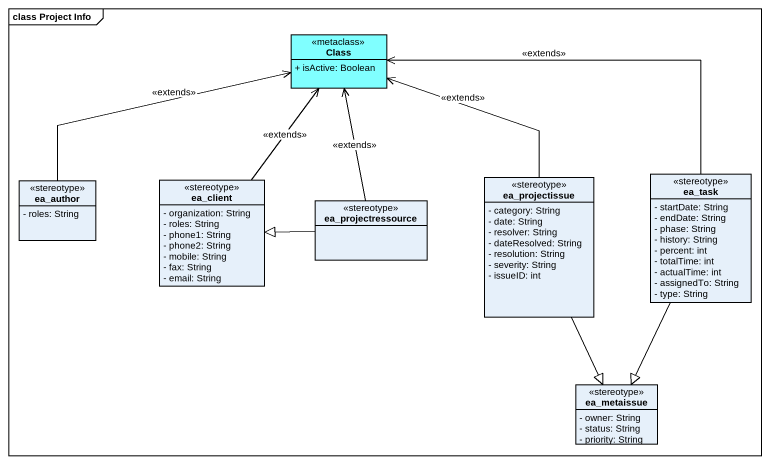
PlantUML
@startuml
mainframe class Project Info
hide circle
hide empty members
skinparam classAttributeIconSize 0
class "Class" as Class_ <<metaclass>> #80FFFF {
  + isActive: Boolean
}
class ea_author <<stereotype>> {
  - roles: String
}
class ea_client <<stereotype>> {
  - organization: String
  - roles: String
  - phone1: String
  - phone2: String
  - mobile: String
  - fax: String
  - email: String
}
class ea_projectissue <<stereotype>> {
  - category: String
  - date: String
  - resolver: String
  - dateResolved: String
  - resolution: String
  - severity: String
  - issueID: int
}
class ea_task <<stereotype>> {
  - startDate: String
  - endDate: String
  - phase: String
  - history: String
  - percent: int
  - totalTime: int
  - actualTime: int
  - assignedTo: String
  - type: String
}
class ea_projectressource <<stereotype>>
class ea_metaissue <<stereotype>> {
  - owner: String
  - status: String
  - priority: String
}
ea_author -right-> Class_ : <<extends>>
ea_client -up-> Class_ : <<extends>>
ea_projectissue -up-> Class_ : <<extends>>
ea_projectissue --|> ea_metaissue
ea_task -left-> Class_ : <<extends>>
ea_task --|> ea_metaissue
ea_projectressource -up-> Class_ : <<extends>>
ea_projectressource -left-|> ea_client
@enduml
